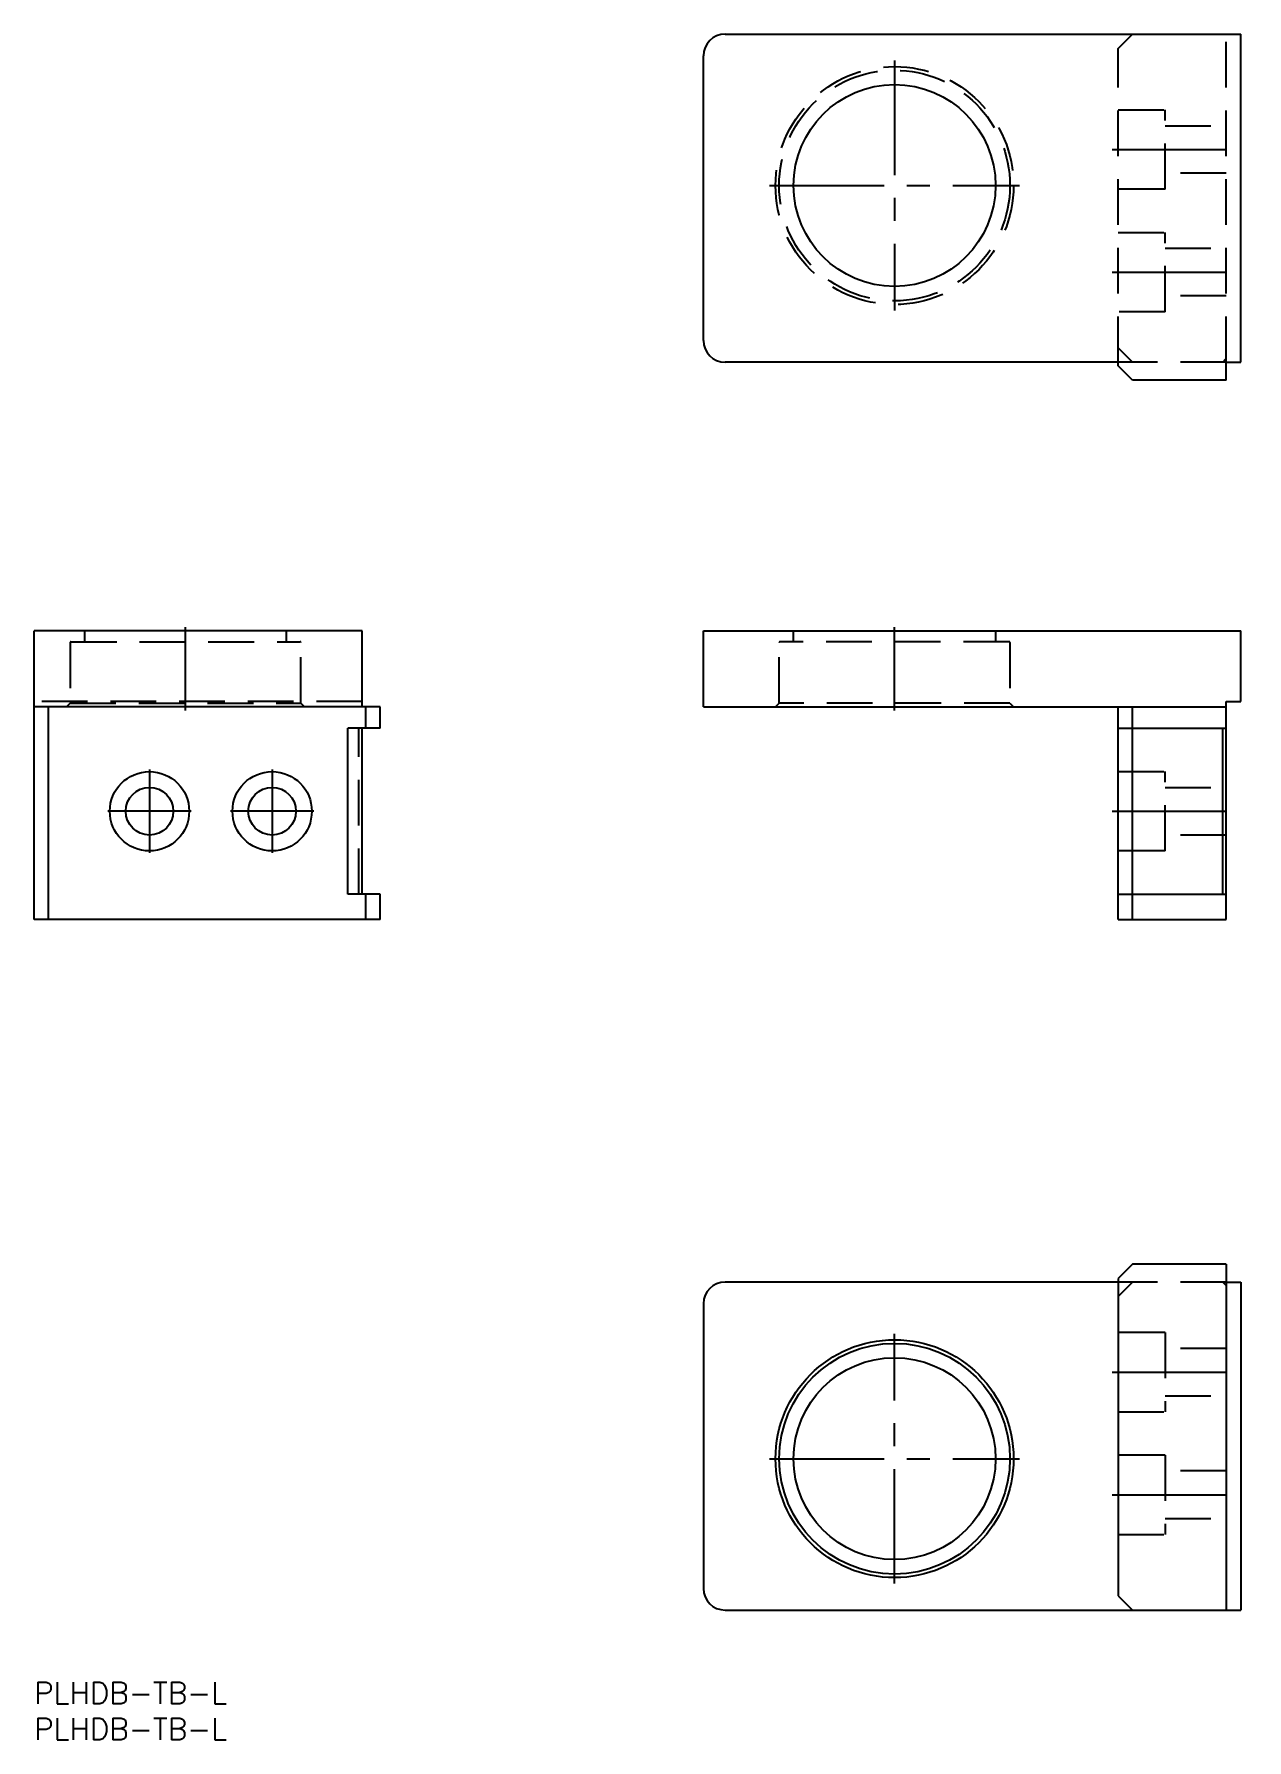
# Model space of a CAD drawing. Extents: x 0 to 168, y -8 to 229.
import ezdxf

# ---------------------------------------------------------------- set-up
doc = ezdxf.new("R2010")
doc.units = 0
doc.header["$LTSCALE"] = 0.5
doc.linetypes.add('CENTER', pattern=[50.8, 31.75, -6.35, 6.35, -6.35])
doc.linetypes.add('DASHED', pattern=[19.05, 12.7, -6.35])
for name, color, linetype in [('MSM_CENTER', 1, 'CENTER'), ('MSM_CONTINUOUS', 7, 'CONTINUOUS'), ('MSM_DASHED', 4, 'DASHED'), ('MSM_PART_NUMBER', 7, 'CONTINUOUS')]:
    doc.layers.add(name, color=color, linetype=linetype)
doc.styles.get("Standard").update_dxf_attribs({"font": 'txt.shx', "height": 3, "bigfont": 'bigfont.shx'})

msp = doc.modelspace()

# ---------------------------------------------------------------- linework, layer by layer
at = {"layer": 'MSM_CENTER'}
for p, q in [((119.3, 224.91), (119.3, 190.26)), ((149.45, 212.58), (168.15, 212.58)), ((101.97, 207.58), (136.62, 207.58)), ((149.45, 195.58), (168.15, 195.58)), ((21, 134.78), (21, 146.32)), ((119.3, 134.78), (119.3, 146.32)), ((16, 126.58), (16, 115.03)), ((33, 126.58), (33, 115.03)), ((21.78, 120.8), (10.22, 120.8)), ((38.78, 120.8), (27.23, 120.8)), ((149.45, 120.8), (168.15, 120.8)), ((119.3, 13.68), (119.3, 48.33)), ((149.45, 43), (168.15, 43)), ((101.97, 31), (136.62, 31)), ((149.45, 26), (168.15, 26))]:
    msp.add_line(p, q, dxfattribs=at)
at = {"layer": 'MSM_CONTINUOUS'}
for p, q in [((95.8, 228.58), (167.3, 228.58)), ((167.3, 183.08), (167.3, 228.58)), ((92.8, 186.08), (92.8, 225.58)), ((150.3, 183.08), (95.8, 183.08)), ((150.3, 182.58), (150.3, 183.08)), ((152.3, 180.58), (150.3, 182.58)), ((165.3, 183.08), (167.3, 183.08)), ((165.3, 180.58), (165.3, 183.08)), ((165.3, 180.58), (152.3, 180.58)), ((0, 105.8), (0, 145.8)), ((45.5, 145.8), (0, 145.8)), ((45.5, 135.3), (45.5, 145.8)), ((92.8, 145.8), (167.3, 145.8)), ((92.8, 135.3), (92.8, 145.8)), ((167.3, 136), (167.3, 145.8)), ((48, 135.3), (0, 135.3)), ((2, 105.8), (2, 135.3)), ((46, 132.3), (46, 135.3)), ((48, 132.3), (48, 135.3)), ((92.8, 135.3), (165.3, 135.3)), ((150.3, 105.8), (150.3, 135.3)), ((152.3, 105.8), (152.3, 135.3)), ((165.3, 136), (167.3, 136)), ((165.3, 105.8), (165.3, 136)), ((48, 132.3), (43.5, 132.3)), ((43.5, 109.3), (43.5, 132.3)), ((45.5, 109.3), (45.5, 132.3)), ((150.3, 132.3), (165.3, 132.3)), ((164.8, 109.3), (164.8, 132.3)), ((48, 109.3), (43.5, 109.3)), ((46, 105.8), (46, 109.3)), ((48, 105.8), (48, 109.3)), ((150.3, 109.3), (165.3, 109.3)), ((48, 105.8), (0, 105.8)), ((150.3, 105.8), (165.3, 105.8)), ((152.3, 58), (150.3, 56)), ((165.3, 58), (152.3, 58)), ((165.3, 58), (165.3, 10)), ((150.3, 55.5), (95.8, 55.5)), ((150.3, 56), (150.3, 12)), ((165.3, 55.5), (167.3, 55.5)), ((167.3, 55.5), (167.3, 10)), ((92.8, 52.5), (92.8, 13)), ((150.3, 12), (152.3, 10)), ((95.8, 10), (167.3, 10))]:
    msp.add_line(p, q, dxfattribs=at)
for centre, radius in [((119.3, 207.58), 14), ((16, 120.8), 5.5), ((33, 120.8), 5.5), ((16, 120.8), 3.3), ((33, 120.8), 3.3), ((119.3, 31), 16.5), ((119.3, 31), 16), ((119.3, 31), 14)]:
    msp.add_circle(centre, radius, dxfattribs=at)
for centre, start, end in [((95.8, 225.58), 90, 180), ((95.8, 186.08), 180, 270), ((95.8, 52.5), 90, 180), ((95.8, 13), 180, 270)]:
    msp.add_arc(centre, 3, start, end, dxfattribs=at)
at = {"layer": 'MSM_DASHED'}
for p, q in [((150.3, 226.58), (152.3, 228.58)), ((165.3, 183.08), (165.3, 228.58)), ((150.3, 183.08), (150.3, 226.58)), ((150.3, 218.08), (156.8, 218.08)), ((156.8, 207.08), (156.8, 218.08)), ((156.8, 215.88), (165.3, 215.88)), ((165.3, 209.28), (156.8, 209.28)), ((156.8, 207.08), (150.3, 207.08)), ((150.3, 201.08), (156.8, 201.08)), ((156.8, 190.08), (156.8, 201.08)), ((156.8, 198.88), (165.3, 198.88)), ((165.3, 192.28), (156.8, 192.28)), ((156.8, 190.08), (150.3, 190.08)), ((150.3, 185.08), (152.3, 183.08)), ((165.3, 183.08), (150.3, 183.08)), ((164.8, 183.08), (165.3, 183.58)), ((7, 145.8), (7, 144.3)), ((35, 144.3), (35, 145.8)), ((105.3, 144.3), (105.3, 145.8)), ((133.3, 145.8), (133.3, 144.3)), ((5, 144.2), (5, 135.8)), ((5.1, 144.3), (36.9, 144.3)), ((37, 135.8), (37, 144.2)), ((103.3, 135.8), (103.3, 144.2)), ((135.2, 144.3), (103.4, 144.3)), ((135.3, 144.2), (135.3, 135.8)), ((45.5, 136), (0, 136)), ((5, 135.8), (4.5, 135.3)), ((5, 135.8), (37, 135.8)), ((37.5, 135.3), (37, 135.8)), ((102.8, 135.3), (103.3, 135.8)), ((135.3, 135.8), (103.3, 135.8)), ((135.3, 135.8), (135.8, 135.3)), ((45, 109.3), (45, 132.3)), ((150.3, 126.3), (156.8, 126.3)), ((156.8, 115.3), (156.8, 126.3)), ((156.8, 124.1), (165.3, 124.1)), ((165.3, 117.5), (156.8, 117.5)), ((156.8, 115.3), (150.3, 115.3)), ((165.3, 55.5), (150.3, 55.5)), ((150.3, 53.5), (152.3, 55.5)), ((164.8, 55.5), (165.3, 55)), ((156.8, 48.5), (150.3, 48.5)), ((156.8, 48.5), (156.8, 37.5)), ((165.3, 46.3), (156.8, 46.3)), ((156.8, 39.7), (165.3, 39.7)), ((150.3, 37.5), (156.8, 37.5)), ((156.8, 31.5), (150.3, 31.5)), ((156.8, 31.5), (156.8, 20.5)), ((165.3, 29.3), (156.8, 29.3)), ((156.8, 22.7), (165.3, 22.7)), ((150.3, 20.5), (156.8, 20.5))]:
    msp.add_line(p, q, dxfattribs=at)
for radius in [16.5, 16]:
    msp.add_circle((119.3, 207.58), radius, dxfattribs=at)
for centre, start, end in [((5.1, 144.2), 90, 180), ((36.9, 144.2), 0, 90), ((103.4, 144.2), 90, 180), ((135.2, 144.2), 0, 90)]:
    msp.add_arc(centre, 0.1, start, end, dxfattribs=at)

# ---------------------------------------------------------------- texts
at = {"layer": 'MSM_PART_NUMBER'}
for p in [(0, -3), (0, -8)]:
    msp.add_text('PLHDB-TB-L', height=3, dxfattribs=at).set_placement(p)

doc.saveas('drawing.dxf')
